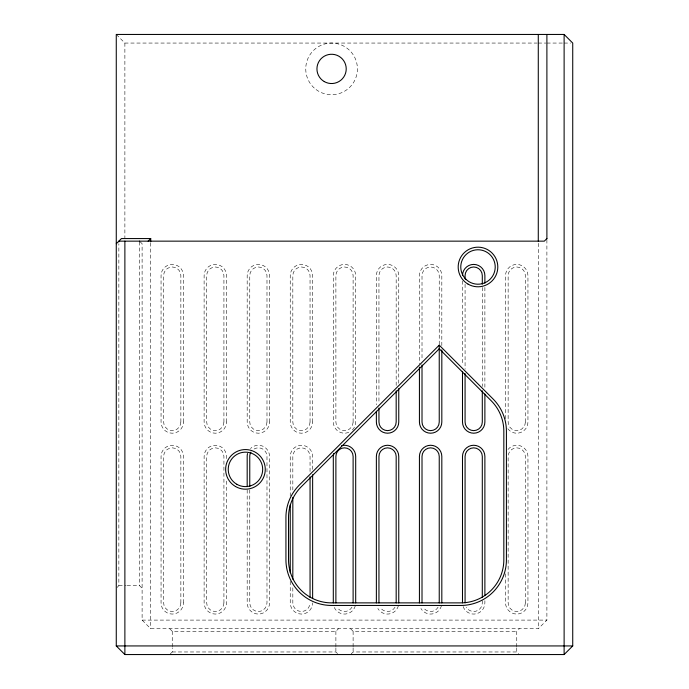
<?xml version="1.0" encoding="UTF-8"?>
<svg xmlns="http://www.w3.org/2000/svg" width="689" height="689" viewBox="0 0 689 689"><rect width="100%" height="100%" fill="white"/><g stroke="black" fill="none" stroke-linecap="round" stroke-linejoin="round"><path stroke-width="0.52" stroke-dasharray="3.44 2.58" d="M116.915 587.588L118.852 585.65L118.852 243.751M170.312 653.904L172.25 651.966L172.25 647.832M169.666 628.712L172.25 631.296L335.887 631.296L338.471 628.712M351.175 653.904L353.113 651.966L516.75 651.966L518.688 653.904M516.75 646.799L516.75 631.296L519.334 628.712M140.168 241.796L142.106 243.734L142.106 620.1L150.719 628.712L538.281 628.712L546.894 620.1L546.894 240.073M116.269 34.45L124.881 43.062L537.205 43.062M538.281 43.062L545.817 43.062M546.894 43.062L563.042 43.062M564.119 43.062L570.578 43.062M118.852 585.65L126.087 585.65M127.12 585.65L139.522 585.65L142.106 588.234M142.106 620.1L546.894 620.1M350.529 628.712L353.113 631.296L516.75 631.296M172.25 651.966L335.887 651.966L337.825 653.904M538.281 243.303L538.281 628.712M516.75 647.832L516.75 651.966M505.554 418.783L505.554 275.6A11.196 11.196 0 0 1 516.75 264.404A11.196 11.196 0 0 1 527.946 275.6L527.946 422.012A11.196 11.196 0 0 1 507.052 427.611M505.554 573.808L505.554 602.875A11.196 11.196 0 0 0 516.75 614.071A11.196 11.196 0 0 0 527.946 602.875L527.946 456.462A11.196 11.196 0 0 0 507.052 450.864M484.884 287.442L484.884 388.639M484.884 600.722L484.884 602.875A11.196 11.196 0 0 1 462.87 605.769M482.3 287.442L482.3 386.486M482.3 600.722L482.3 602.875A8.612 8.612 0 0 1 466.229 607.181M465.075 284.212L465.075 369.261M462.491 280.983L462.491 364.955M441.821 345.577L441.821 275.6A11.196 11.196 0 0 0 430.625 264.404A11.196 11.196 0 0 0 419.429 275.6L419.429 363.878M439.237 344.5L439.237 275.6A8.612 8.612 0 0 0 430.625 266.988A8.612 8.612 0 0 0 422.012 275.6L422.012 359.572M398.759 383.256L398.759 275.6A11.196 11.196 0 0 0 387.562 264.404A11.196 11.196 0 0 0 376.366 275.6L376.366 404.787M396.175 385.409L396.175 275.6A8.612 8.612 0 0 0 387.562 266.988A8.612 8.612 0 0 0 378.95 275.6L378.95 402.634M353.113 631.296L353.113 646.799M353.113 647.832L353.113 651.966M335.887 631.296L335.887 646.799M335.887 647.832L335.887 651.966M312.634 469.381L312.634 456.462A11.196 11.196 0 0 0 301.438 445.266A11.196 11.196 0 0 0 290.241 456.462L290.241 496.295M310.05 471.534L310.05 456.462A8.612 8.612 0 0 0 301.438 447.85A8.612 8.612 0 0 0 292.825 456.462L292.825 489.836M292.825 587.803L292.825 602.875A8.612 8.612 0 0 0 301.438 611.487A8.612 8.612 0 0 0 310.05 602.875M290.241 581.344L290.241 602.875A11.196 11.196 0 0 0 301.438 614.071A11.196 11.196 0 0 0 312.634 602.875M249.762 489.836L249.762 602.875A8.612 8.612 0 0 0 258.375 611.487A8.612 8.612 0 0 0 266.988 602.875L266.988 456.462A8.612 8.612 0 0 0 254.069 449.004M247.179 489.836L247.179 602.875A11.196 11.196 0 0 0 258.375 614.071A11.196 11.196 0 0 0 269.571 602.875L269.571 456.462A11.196 11.196 0 0 0 250.46 448.548M226.509 458.616L226.509 456.462A11.196 11.196 0 0 0 215.312 445.266A11.196 11.196 0 0 0 204.116 456.462L204.116 602.875A11.196 11.196 0 0 0 215.312 614.071A11.196 11.196 0 0 0 226.509 602.875L226.509 480.147M172.25 631.296L172.25 646.799M150.719 242.864L150.719 628.712M139.522 241.805L139.522 585.65M124.881 43.062L124.881 237.92M355.317 605.769A11.196 11.196 0 0 1 333.683 605.769M398.38 605.769A11.196 11.196 0 0 1 377.865 608.473M352.415 429.927A11.196 11.196 0 0 0 355.696 422.012L355.696 275.6A11.196 11.196 0 0 0 344.5 264.404A11.196 11.196 0 0 0 333.304 275.6L333.304 422.012A11.196 11.196 0 0 0 350.098 431.71M441.442 605.769A11.196 11.196 0 0 1 420.927 608.473M438.083 607.181A8.612 8.612 0 0 1 423.167 607.181M395.021 607.181A8.612 8.612 0 0 1 380.104 607.181M351.958 607.181A8.612 8.612 0 0 1 337.042 607.181M525.362 422.012L525.362 275.6A8.612 8.612 0 0 0 516.75 266.988A8.612 8.612 0 0 0 508.137 275.6L508.137 422.012A8.612 8.612 0 0 0 516.75 430.625A8.612 8.612 0 0 0 525.362 422.012M525.362 602.875L525.362 456.462A8.612 8.612 0 0 0 516.75 447.85A8.612 8.612 0 0 0 508.137 456.462L508.137 602.875A8.612 8.612 0 0 0 516.75 611.487A8.612 8.612 0 0 0 525.362 602.875M353.113 422.012L353.113 275.6A8.612 8.612 0 0 0 344.5 266.988A8.612 8.612 0 0 0 335.887 275.6L335.887 422.012A8.612 8.612 0 0 0 344.5 430.625A8.612 8.612 0 0 0 353.113 422.012M312.634 422.012L312.634 275.6A11.196 11.196 0 0 0 301.438 264.404A11.196 11.196 0 0 0 290.241 275.6L290.241 422.012A11.196 11.196 0 0 0 301.438 433.209A11.196 11.196 0 0 0 312.634 422.012M310.05 422.012L310.05 275.6A8.612 8.612 0 0 0 301.438 266.988A8.612 8.612 0 0 0 292.825 275.6L292.825 422.012A8.612 8.612 0 0 0 301.438 430.625A8.612 8.612 0 0 0 310.05 422.012M269.571 422.012L269.571 275.6A11.196 11.196 0 0 0 258.375 264.404A11.196 11.196 0 0 0 247.179 275.6L247.179 422.012A11.196 11.196 0 0 0 258.375 433.209A11.196 11.196 0 0 0 269.571 422.012M266.988 422.012L266.988 275.6A8.612 8.612 0 0 0 258.375 266.988A8.612 8.612 0 0 0 249.762 275.6L249.762 422.012A8.612 8.612 0 0 0 258.375 430.625A8.612 8.612 0 0 0 266.988 422.012M226.509 422.012L226.509 275.6A11.196 11.196 0 0 0 215.312 264.404A11.196 11.196 0 0 0 204.116 275.6L204.116 422.012A11.196 11.196 0 0 0 215.312 433.209A11.196 11.196 0 0 0 226.509 422.012M223.925 422.012L223.925 275.6A8.612 8.612 0 0 0 215.312 266.988A8.612 8.612 0 0 0 206.7 275.6L206.7 422.012A8.612 8.612 0 0 0 215.312 430.625A8.612 8.612 0 0 0 223.925 422.012M223.925 602.875L223.925 456.462A8.612 8.612 0 0 0 215.312 447.85A8.612 8.612 0 0 0 206.7 456.462L206.7 602.875A8.612 8.612 0 0 0 215.312 611.487A8.612 8.612 0 0 0 223.925 602.875M183.446 422.012L183.446 275.6A11.196 11.196 0 0 0 172.25 264.404A11.196 11.196 0 0 0 161.054 275.6L161.054 422.012A11.196 11.196 0 0 0 172.25 433.209A11.196 11.196 0 0 0 183.446 422.012M183.446 602.875L183.446 456.462A11.196 11.196 0 0 0 172.25 445.266A11.196 11.196 0 0 0 161.054 456.462L161.054 602.875A11.196 11.196 0 0 0 172.25 614.071A11.196 11.196 0 0 0 183.446 602.875M180.862 422.012L180.862 275.6A8.612 8.612 0 0 0 172.25 266.988A8.612 8.612 0 0 0 163.637 275.6L163.637 422.012A8.612 8.612 0 0 0 172.25 430.625A8.612 8.612 0 0 0 180.862 422.012M180.862 602.875L180.862 456.462A8.612 8.612 0 0 0 172.25 447.85A8.612 8.612 0 0 0 163.637 456.462L163.637 602.875A8.612 8.612 0 0 0 172.25 611.487A8.612 8.612 0 0 0 180.862 602.875M316.062 89.553A25.837 25.837 0 0 0 357.229 72.018A25.837 25.837 0 0 0 321.453 45.13A25.837 25.837 0 0 0 316.062 89.553"/><path stroke-width="1.03" d="M116.269 243.734L121.436 238.566L150.719 238.566L150.719 241.787M148.135 241.15L150.719 238.566M439.237 345.155L299.302 485.082A45.646 45.646 0 0 0 285.935 517.361L285.935 559.812A45.646 45.646 0 0 0 331.581 605.459L460.769 605.459A45.646 45.646 0 0 0 506.415 559.812L506.415 431.236A45.646 45.646 0 0 0 493.048 398.957L439.237 345.155L439.237 422.012A8.612 8.612 0 0 1 430.625 430.625A8.612 8.612 0 0 1 422.012 422.012L422.012 364.955M546.894 238.566L544.31 241.15L118.852 241.15L118.852 241.805M564.119 654.55L572.731 645.938L572.731 43.062L564.119 34.45L116.269 34.45L116.269 645.938L124.881 654.55L564.119 654.55L564.119 34.45M116.269 645.938L572.731 645.938M546.894 34.45L546.894 238.997M538.281 34.45L538.281 241.15M484.884 283.136L484.884 275.6A11.196 11.196 0 0 0 473.688 264.404A11.196 11.196 0 0 0 462.491 275.6M484.884 394.022L484.884 422.012A11.196 11.196 0 0 1 473.688 433.209A11.196 11.196 0 0 1 462.491 422.012L462.491 371.414M484.884 595.339L484.884 456.462A11.196 11.196 0 0 0 473.688 445.266A11.196 11.196 0 0 0 462.491 456.462L462.491 602.875M482.3 284.212L482.3 275.6A8.612 8.612 0 0 0 473.688 266.988A8.612 8.612 0 0 0 465.075 275.6L465.075 278.83M482.3 390.792L482.3 422.012A8.612 8.612 0 0 1 473.688 430.625A8.612 8.612 0 0 1 465.075 422.012L465.075 373.567M482.3 597.492L482.3 456.462A8.612 8.612 0 0 0 473.688 447.85A8.612 8.612 0 0 0 465.075 456.462L465.075 602.875M441.821 349.883L441.821 422.012A11.196 11.196 0 0 1 430.625 433.209A11.196 11.196 0 0 1 419.429 422.012L419.429 367.108M441.821 602.875L441.821 456.462A11.196 11.196 0 0 0 430.625 445.266A11.196 11.196 0 0 0 419.429 456.462L419.429 602.875M439.237 602.875L439.237 456.462A8.612 8.612 0 0 0 430.625 447.85A8.612 8.612 0 0 0 422.012 456.462L422.012 602.875M398.759 388.639L398.759 422.012A11.196 11.196 0 0 1 387.562 433.209A11.196 11.196 0 0 1 376.366 422.012L376.366 411.247M398.759 602.875L398.759 456.462A11.196 11.196 0 0 0 387.562 445.266A11.196 11.196 0 0 0 376.366 456.462L376.366 602.875M396.175 390.792L396.175 422.012A8.612 8.612 0 0 1 387.562 430.625A8.612 8.612 0 0 1 378.95 422.012L378.95 408.017M396.175 602.875L396.175 456.462A8.612 8.612 0 0 0 387.562 447.85A8.612 8.612 0 0 0 378.95 456.462L378.95 602.875M355.696 602.875L355.696 456.462A11.196 11.196 0 0 0 341.606 445.645M353.113 602.875L353.113 456.462A8.612 8.612 0 0 0 344.5 447.85A8.612 8.612 0 0 0 335.887 456.462L335.887 602.875M333.304 602.875L333.304 456.462A11.196 11.196 0 0 1 333.683 453.569M312.634 474.764L312.634 598.569M310.05 476.917L310.05 597.492M292.825 497.372L292.825 579.191M290.241 504.908L290.241 572.731M249.762 486.606L249.762 456.462A8.612 8.612 0 0 1 250.917 452.156M247.179 486.606L247.179 456.462A11.196 11.196 0 0 1 247.558 453.569M139.522 241.15L139.522 241.805M124.881 241.15L124.881 654.55M439.237 348.806L301.127 486.916A43.062 43.062 0 0 0 288.519 517.361L288.519 559.812A43.062 43.062 0 0 0 331.581 602.875L460.769 602.875A43.062 43.062 0 0 0 503.831 559.812L503.831 431.236A43.062 43.062 0 0 0 491.223 400.791L439.237 348.806M236.844 484.298A17.225 17.225 0 0 0 262.681 469.381A17.225 17.225 0 0 0 236.844 454.464A17.225 17.225 0 0 0 236.844 484.298M235.552 486.537A19.809 19.809 0 0 0 265.265 469.381A19.809 19.809 0 0 0 235.552 452.225A19.809 19.809 0 0 0 235.552 486.537M468.089 284.144A19.809 19.809 0 0 0 497.802 266.988A19.809 19.809 0 0 0 468.089 249.831A19.809 19.809 0 0 0 468.089 284.144M465.816 279.166A17.225 17.225 0 0 0 494.633 271.449A17.225 17.225 0 0 0 473.532 250.348A17.225 17.225 0 0 0 465.816 279.166M324.261 81.578A14.641 14.641 0 0 0 346.222 68.9A14.641 14.641 0 0 0 324.261 56.222A14.641 14.641 0 0 0 324.261 81.578"/></g></svg>
